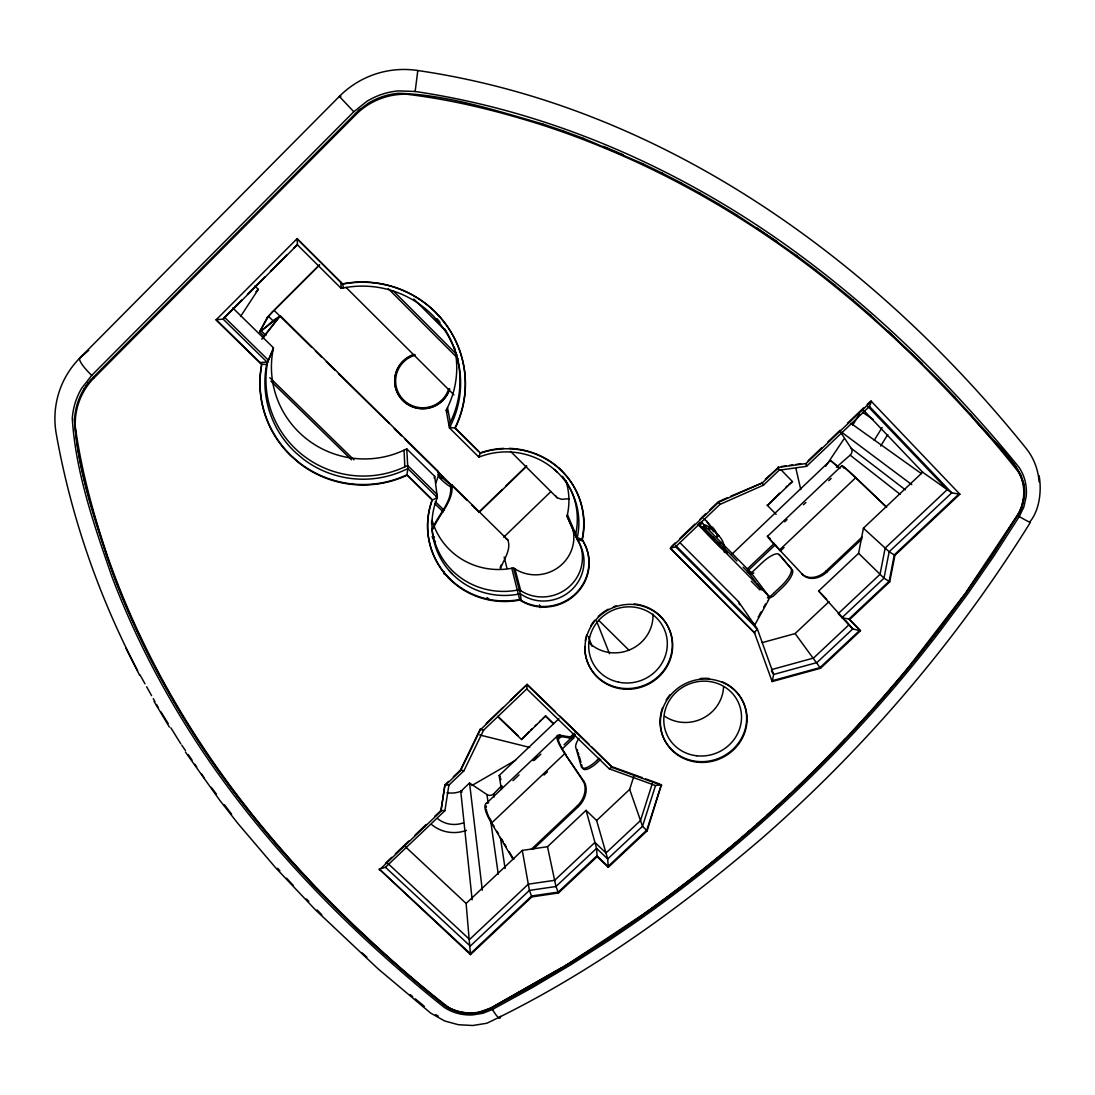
<?xml version="1.0" encoding="UTF-8"?>
<svg xmlns="http://www.w3.org/2000/svg" width="1095" height="1095" viewBox="0 0 1095 1095"><rect width="100%" height="100%" fill="white"/><g stroke="black" fill="none" stroke-linecap="round" stroke-linejoin="round"><path stroke-width="1.5" d="M470.48 954.621L466.114 903.457L522.288 850.404L547.5 846.709L586.058 810.355L596.57 848.338L597.158 856.66L558.477 892.986L531.855 896.887L470.48 954.621L379.308 869.115L385.454 867.295L444.899 810.683L448.895 785.142L463.924 770.812L483.566 730.201L526.763 688.933L527.174 684.334L555.124 711.435M74.392 418.879C77.882 472.862 96.292 525.189 113.812 576.038C138.312 640.739 171.094 702.196 210.24 759.205C257.558 827.875 313.909 890.002 375.352 946.258C398.06 966.871 421.246 986.965 445.254 1006.031C449.662 1009.043 454.644 1011.15 459.832 1012.355A44.252 41.117 -9.6 0 0 472.766 1013.45L482.43 1011.889L488.575 1009.699L530.801 986.718L569.386 963.846L607.219 939.688A1626.513 1491.089 56 0 0 938.223 630.761L965.927 593.545L992.44 555.192L1019.5 512.816L1022.196 506.615L1024.359 496.815A46.25 43.554 -41 0 0 1023.757 483.675L1020.732 474.395L1015.489 466.21L985.924 431.362L954.607 396.965M415.156 91.474L398.429 90.899A73.721 72.927 73.3 0 0 366.907 101.315L353.808 111.731L91.72 375.38L81.796 388.068A72.585 70.176 22.4 0 0 72.284 418.468C75.651 472.739 94.252 525.34 111.827 576.435C136.382 641.259 169.246 702.839 208.488 759.944C255.86 828.696 312.294 890.892 373.819 947.202C396.582 967.87 419.85 988.019 443.94 1007.126C448.553 1010.288 453.782 1012.492 459.229 1013.765A46.442 43.143 -9.6 0 0 472.794 1014.901L482.936 1013.272L492.449 1009.453L531.8 987.895L570.413 965.023L608.286 940.838A1628.183 1492.649 56 0 0 939.606 631.664L967.337 594.407L993.877 556.027L1019.24 516.566L1023.88 506.958L1026.152 496.678A48.536 45.703 -41 0 0 1025.522 482.881C1024.386 477.31 1022.182 471.945 1018.939 467.264C998.968 442.503 977.876 418.673 956.222 395.377C907.714 343.625 855.003 295.677 797.817 253.643C685.251 170.902 553.81 112.019 415.156 91.474L417.797 70.518A92.911 91.884 73.3 0 0 339.354 96.415L79.853 357.997A91.474 88.476 22.7 0 0 56.228 433.675C70.888 516.224 98.673 596.269 137.573 670.51M379.294 869.991L440.998 811.244L444.94 784.8L448.526 781.378M264.456 336.63L259.597 331.853A19.573 0.808 -45.2 0 0 261.24 330.868L273.942 319.986L280.334 315.825L261.842 339.245M273.449 347.786L273.025 350.03A92.705 91.542 10 0 0 307.599 439.725A92.705 91.542 10 0 0 404.055 450.168L406.779 448.895L407.846 468.592L404.972 469.933A97.866 96.524 8.3 0 1 303.493 459.243L295.76 452.741A97.866 96.524 8.3 0 1 266.605 364.471L273.449 347.786L232.77 307.914M436.015 496.651L436.905 494.228L407.682 465.512L404.821 466.853A97.058 95.744 8.6 0 1 303.849 455.985A97.058 95.744 8.6 0 1 267.604 362.212L268.056 359.858L224.502 317.263L241.708 300.057M860.478 630.775L852.759 628.954L818.622 591.013L858.589 553.303L863.421 528.187L922.674 472.219L951.747 492.832L959.877 494.215L894.916 555.343L889.729 581.828L849.515 619.606L860.478 630.775L820.511 668.265L772.153 681.555L773.659 674.465L757.357 628.954L738.441 601.538L679.858 542.572M432.128 520.262A69.779 68.082 -15.4 0 0 511.789 568.237L513.473 567.908L520.33 593.777L521.822 594.736A39.954 38.695 -17.9 0 0 571.905 589.589A39.954 38.695 -17.9 0 0 577.845 540.848L567.059 516.238L567.415 514.582A69.779 68.082 -15.4 0 0 565.937 480.705M562.46 476.325A73.009 71.079 -15.4 0 1 575.724 534.045L576.312 537.234L567.059 516.238M454.425 347.402A92.705 91.542 10 0 1 447.499 407.614L446.185 410.296L449.443 427.912L478.843 457.08L481.526 456.136A73.598 71.64 -15.4 0 1 554.097 469.29A73.598 71.64 -15.4 0 1 577.257 537.645L576.873 539.383L582.978 540.998L583.868 542.545A44.484 43.088 -17.9 0 1 575.409 593.764A44.484 43.088 -17.9 0 1 522.739 601.306L519.646 599.499A78.238 76.144 -15.4 0 1 431.279 502.4L431.745 501.004M341.38 287.465L341.161 288.382L343.57 287.917A97.866 96.524 8.3 0 1 433.812 316.551L440.45 324.257A97.866 96.524 8.3 0 1 450.825 425.079L449.443 427.912L455.041 427.789L478.693 451.263M670.373 548.362L675.615 546.761L719.949 504.412L763.461 485.153L779.134 470.207L806.536 466.333L869.457 406.423L871.456 401.276L806.098 463.513L778.586 467.401L762.353 482.881L718.676 502.222L670.373 548.362L754.811 633.184L671.249 549.047M526.763 688.933L609.258 768.827L655.522 785.567L661.407 784.595L647.145 830.872L608.3 867.308L607.684 858.959L596.624 820.497L629.666 789.385L633.772 776.451M652.374 783.363L640.507 820.538L605.959 852.978L594.927 842.425L554.645 880.312L528.296 884.171L469.604 939.455L387.945 863.503M655.522 785.567L642.505 826.287L607.684 858.959L596.57 848.338L555.959 886.512L529.405 890.399L470.261 946.08L385.454 867.295M661.407 784.595L646.844 830.037L608.04 866.432L596.912 855.797L558.286 892.083L531.691 895.984L470.385 953.663L379.308 869.115M480.445 452.769L478.843 457.08L478.597 456.136M431.991 500.305L437.316 497.513L434.715 476.38L406.779 448.895M521.165 600.43L520.33 593.777L518.551 594.12A73.598 71.64 -15.4 0 1 449.279 570.755A73.598 71.64 -15.4 0 1 436.357 500.128L437.316 497.513L407.846 468.592L406.943 474.806L432.238 499.621L431.32 502.879A78.334 76.239 -15.4 0 0 519.796 600.087L522.904 601.894A44.539 43.129 -17.9 0 0 575.628 594.352A44.539 43.129 -17.9 0 0 584.1 543.065L582.034 539.493A78.238 76.144 -15.4 0 0 509.134 448.361M434.085 478.077L434.715 476.38M435.824 483.018L438.684 474.888L437.795 470.973L280.334 315.825M267.604 362.212L273.025 350.03M500.347 569.085C503.33 559.969 511.639 549.745 507.806 539.903L451.811 484.784L450.469 486.207A9.964 1.382 43.2 0 1 439.341 477.557M500.169 567.443L501.414 564.719M768.403 600.279L767.047 602.825M483.566 730.201L480.144 729.27L460.475 769.99L453.303 776.82M445.008 785.594L460.557 770.757L480.253 729.995L527.174 684.334M455.041 427.789L456.437 424.846A102.67 101.246 8.3 0 0 442.407 319.808M444.652 328.897A97.058 95.744 8.6 0 1 450.305 422.355L448.936 425.175L450.757 426.982M272.162 312.28L267.276 317.495L259.597 331.853L268.549 316.236L271.683 312.787M753.976 624.656L754.619 623.479M758.192 617.046L758.835 615.883M759.478 614.719L760.122 613.556M760.436 612.981L761.08 611.818M754.263 625.861L766.541 603.701M763.639 607.191L764.283 606.028M764.94 604.864L765.432 603.988M432.634 528.365C438.055 514.91 452.796 501.195 450.469 486.207M432.99 529.09A10.512 6.05 51.9 0 1 433.25 528.57C438.876 514.609 454.302 500.347 451.811 484.784M297.512 244.664L223.147 319.151L216.208 319.672L261.801 364.224A102.67 101.246 8.3 0 0 290.914 455.383L298.292 461.871A102.67 101.246 8.3 0 0 403.973 476.147L406.943 474.806L432.292 500.1M859.465 414.156L852.608 425.298M83.617 389.437L85.903 385.987M993.001 553.522L1019.144 512.583L1021.827 506.369L1023.989 496.582A46.223 43.526 -41 0 0 1023.387 483.442C1015.174 454.89 986.759 437.494 970.266 413.978M843.848 439.095L825.685 466.306M240.544 316.496L258.324 289.381L254.861 285.959M966.543 591.889L992.097 554.932M224.502 317.263L223.147 319.151L267.057 362.103L260.049 362.513M85.725 386.165L88.202 382.839M964.599 594.585L937.95 630.487A1625.377 1490.131 56 0 1 873.755 707.931M88.024 383.017L90.707 379.842M262.389 338.341L278.924 317.249L261.24 330.868L265.948 335.481M93.883 378.131C81.208 390.847 74.419 408.955 75.309 426.845C81.482 471.014 93.28 514.28 107.638 556.465C135.232 635.552 175.268 710.08 224.379 777.861C259.98 826.999 300.235 872.66 343.515 915.146C377.022 947.517 411.569 979.026 448.539 1007.386C461.447 1014.641 477.954 1014.86 491.039 1007.92L568.907 963.518L643.792 913.928A1631.098 1494.675 56 0 0 908.973 666.622L965.379 593.257L1017.228 515.499C1025.317 502.701 1026.111 485.578 1018.637 472.328C988.99 434.277 955.921 398.908 921.976 364.662C877.027 320.096 828.682 278.869 776.725 242.679C704.783 192.542 625.834 152.232 542.395 125.09C498.17 111.074 452.865 99.727 406.751 94.252C388.109 93.718 369.412 101.041 356.258 114.291L93.883 378.131L93.212 377.241M90.529 380.006L358.407 110.609M472.15 899.83L460.762 791.384L469.55 783.007L486.946 794.546A5.201 4.928 -11 0 0 493.763 793.779L501.537 785.786M271.793 312.568L273.148 311.281M272.409 311.938L273.627 310.706M437.11 314.032L435.769 312.445A102.67 101.246 8.3 0 0 342.557 283.879L297.142 238.628L216.002 319.945L261.65 364.539A102.793 101.356 8.2 0 0 290.805 455.807L298.182 462.309A102.793 101.356 8.2 0 0 403.987 476.599L406.97 475.257M247.443 294.309L264.703 277.049M270.465 271.273L286.616 255.108M293.542 248.182L297.019 244.705M255.915 291.79L258.324 289.381M273.627 310.802L319.562 264.867M319.494 265.031L274.092 310.337L311.705 347.389M267.194 317.618L268.494 316.332L273.285 321.04M479.09 511.94L502.222 489.506M505.876 485.961L526.572 465.881M526.695 466.237L479.172 512.337L471.89 505.165M503.686 537.221L550.936 491.545M486.18 723.508L503.057 707.384M510.284 700.471L525.97 685.497M671.29 546.651L674.999 543.106M679.94 538.37L694.791 524.19M699.732 519.468L705.919 513.555M709.628 510.01L718.293 501.743L727.641 497.595M765.391 479.117L778.586 467.401M385.467 863.243L391.64 857.371M395.336 853.854L408.887 840.946M415.06 835.074L426.147 824.508M434.77 816.295L440.943 810.423L444.94 784.8L448.895 785.142M808.069 460.735L821.62 447.841M827.779 441.969L840.098 430.239M847.489 423.204L863.49 407.956M867.185 404.438L870.881 400.921L959.877 494.215M528.981 731.761L521.548 739.522L545.638 715.897L542.614 718.785M530.5 730.324L532.006 728.873M535.044 725.999L536.55 724.548M539.575 721.673L541.094 720.223M780.872 469.645L792.479 481.595L767.417 505.438L779.585 493.161M785.84 487.207L787.414 485.715M788.975 484.223L792.479 481.595M501.428 789.413L499.156 775.534L558.888 718.717M731.898 554.179L830.462 460.434L839.673 468.085M486.221 803.525L557.807 735.511M767.513 536.304L841.85 465.676M533.197 760.683L537.645 756.453M557.738 737.373L559.983 735.251L565.376 736.127M784.691 521.795L786.99 519.605M534.812 759.916L540.875 754.154M828.751 480.719L831.16 478.433M557.793 739.796L561.146 736.606L566.526 737.469M778.066 591.628L782.487 587.44A19.053 6.214 -44 0 0 792.274 569.783L780.393 555.781A18.505 5.817 -44 0 0 779.27 555.138M512.966 780.667L519.044 774.89M803.456 504.754L805.92 502.413M569.756 737.51L574.3 733.198M747.447 568.852L774.357 543.312M564.089 744.737L572.233 737.003M572.165 737.565L575.518 734.375M747.748 570.947L775.561 544.543M561.776 749.377L573.424 738.317M755.92 582.225L749.308 573.451L750.636 572.192L722.741 543.941M512.693 858.726L491.504 823.111L564.787 753.606L583.909 781.365A19.121 14.125 -56.7 0 1 578.393 806.591L533.183 849.282M885.773 506.342L855.742 477.694L779.558 549.95L802.662 574.588A19.34 14.673 -43 0 0 826.917 572.014L861.929 538.986M544.01 775.068L547.459 771.811M784.034 547.486L780.475 550.853L779.558 549.95A56.132 1.095 45.9 0 1 768.074 536.659M597.131 760.217L599.184 758.274M773.659 593.257L781.2 586.126A19.053 6.2 -44 0 0 791.001 568.483L790.877 568.332M767.486 597.596L768.882 596.269A1.478 1.41 -30.4 0 0 769.498 596.611M596.926 760.423L596.611 760.71A18.861 6.036 -46.7 0 1 581.363 766.883L575.696 747.214A18.3 5.68 -46.6 0 1 578.968 738.359M773.44 593.476L771.66 595.146A16.589 15.782 -30.4 0 0 771.222 595.57L771.113 595.68A9.458 9.02 -30.4 0 1 770.647 596.132A1.889 1.793 -30.4 0 1 769.853 596.583M600.717 759.341L597.911 761.983A18.848 6.05 -46.7 0 1 582.649 768.129L582.348 767.089M777.176 592.463L774.274 595.187A30.537 29.017 -30.5 0 0 773.398 596.05L769.046 598.404A3.121 2.97 -30.4 0 1 768.197 598.116M531.13 849.474L577.339 805.852A19.135 14.125 -56.7 0 0 582.855 780.612L564.787 753.606M802.662 574.588L801.732 573.684A19.354 14.673 -43 0 0 826.013 571.097L862.039 537.097M762.229 642.614L795.107 633.581L829.038 601.62M959.22 493.763L894.328 554.809L889.154 581.267L848.981 618.99L841.809 617.826L884.007 578.16L889.167 551.743L951.747 492.832L869.457 406.423M779.216 554.576L779.065 554.412A18.505 5.831 -44 0 0 762.366 562.529L753.278 571.111A15.795 15.084 -30.7 0 0 752.867 571.522L752.32 572.042A1.793 1.711 -30.7 0 1 751.567 572.493M753.907 573L750.8 574.232A2.97 2.833 -30.7 0 1 749.514 573.629M836.334 467.291L850.144 455.15A5.365 5.133 -40.4 0 0 851.198 448.293L840.262 431.717M88.75 350.318L79.853 357.997A20.75 4.325 43.6 0 0 91.72 375.38M358.393 110.622L368.139 103.341A71.339 70.573 73.3 0 1 398.648 93.28C447.773 94.8 495.707 110.485 542.641 123.94M609.258 768.827L612.256 766.801L642.382 777.71M591.697 949.05L565.006 965.899M594.489 947.271L607.095 939.223M515.663 760.204L471.849 785.553M562.146 967.597L491.436 1007.742L479.199 1012.136M730.748 496.227L762.353 482.881M441.613 318.837L442.476 320.082A102.793 101.356 8.2 0 1 456.519 425.243L455.123 428.186L480.376 453.248L483.251 452.303A78.334 76.239 -15.4 0 1 582.266 540.013M481.335 452.468L483.141 451.893A78.238 76.144 -15.4 0 1 503.823 448.389M772.194 669.428L813.544 658.054L849.063 624.697L838.209 613.652L880.052 574.286L885.157 548.075L947.216 489.629L867.883 406.341M771.715 680.885L820.018 667.608L859.945 630.159L848.981 618.99L849.515 619.606M781.365 466.511L786.21 465.827M789.44 465.361L792.67 464.91M795.914 464.458L800.76 463.774M569.249 498.718L561.557 499.32L557.054 497.719L510.585 451.414M475.969 1012.642L472.725 1012.93A44.224 41.09 -9.6 0 1 459.804 1011.848C453.59 1010.398 447.65 1007.66 442.708 1003.609C413.91 980.285 385.919 955.976 358.968 930.531C303.931 878.382 253.397 821.291 210.35 758.821C167.289 696.146 131.947 628.065 106.886 556.233C93.02 511.461 77.006 465.786 74.583 418.687A70.244 67.917 22.4 0 1 83.809 389.259M340.901 96.292L339.354 96.415L353.808 111.731M261.801 364.224L266.605 364.471M444.899 810.683L440.943 810.423L440.998 811.244M569.29 737.907L572.096 738.413M568.935 737.852L567.251 737.592M568.127 736.565L570.933 737.072A50.794 8.377 46.9 0 0 571.59 737.127L571.946 737.099A28.579 4.722 47 0 0 572.603 735.169L573.739 736.059M567.771 736.511L566.58 736.319M417.797 70.518C661.996 106.297 873.687 259.036 1025.741 447.896A66.425 62.579 -41.1 0 1 1039.087 481.868M463.924 770.812L460.475 769.99L460.557 770.757M479.678 734.964L529.693 747.406M718.922 535.948L713.078 529.939A20.737 19.956 -28.9 0 0 703.579 524.587L724.329 545.775M542.545 123.913L563.227 130.921M645.544 778.846L659.82 784.02M527.325 685.018L612.516 767.568L661.708 785.375M563.117 130.894L583.58 138.408M698.651 523.862L700.43 525.901A23.2 0.944 46 0 0 711.818 538.083L714.077 540.41A19.286 0.78 46 0 0 717.006 543.38L719.059 545.406A23.2 0.944 46 0 0 726.642 552.414L727.066 552.66M577.257 537.645L582.034 539.493L582.923 541.039M583.457 138.381L643.121 163.826M603.55 146.374L623.397 154.847M642.97 163.785L662.434 173.229M662.27 173.174L681.46 183.043M681.282 182.988L700.198 193.281M1019.24 516.566C1022.662 518.482 1026.056 520.453 1029.56 522.178C1039.388 510.804 1041.892 491.08 1039.114 475.668M700.006 193.226L718.621 203.93M718.429 203.862L736.743 214.948M749.035 573.219L748.939 573.164A8.308 2.587 -44.3 0 0 748.391 572.986M506.164 538.891L507.806 539.903M736.538 214.88L777.149 241.625M577.9 539.876A39.625 38.393 -17.9 0 1 569.263 586.674A39.625 38.393 -17.9 0 1 520.741 590.698L517.497 590.082A73.009 71.079 -15.4 0 1 432.032 529.118M513.473 567.908L514.883 568.825A37.887 36.792 -18 0 0 557.547 567.935A37.887 36.792 -18 0 0 572.836 528.789M706.645 521.234L718.963 535.934M460.762 791.384L461.953 792.164M491.504 823.111L494.078 826.328M862.463 412.24L873.194 419.453M756.932 227.979L796.722 255.628M577.339 805.852L578.393 806.604M850.938 423.354L921.415 473.642M582.868 780.598L583.909 781.365M841.658 432.196L911.793 484.633M796.476 255.518L815.885 270.027M851.198 448.293L905.346 489.821M722.905 549.279L721.523 548.116A18.588 0.767 46 0 1 719.305 546.063L708.588 535.222A18.588 0.767 46 0 1 705.358 531.773L699.609 525.08M850.144 455.15L900.158 494.338M815.624 269.917L834.636 284.823M1029.971 522.123L1030.34 522.438C956.893 640.548 865.844 747.611 761.052 839.044C677.271 910.52 586.455 975.837 486.864 1023.236L472.78 1025.509L458.381 1024.715L444.693 1020.992L430.718 1013.135L378.062 968.815L315.442 909.849L275.68 867.815L237.848 823.413L219.753 800.281L185.466 752.087M834.376 284.714L852.991 299.975M839.81 468.441L830.462 460.434M410.187 994.575L412.747 996.696M415.306 998.832L424.285 1006.291M554.275 469.44L557.163 472.054M852.718 299.852L870.949 315.469M770.291 538.808L769.593 538.165M806.098 463.513L806.536 466.333M717.28 537.056L716.582 536.399M361.829 952.664L366.893 957.167M870.662 315.333L922.483 363.718M487.056 597.583L490.067 600.293M559.148 468.318L560.024 469.125M559.353 468.756L562.118 471.384M894.916 555.343L889.167 551.743L863.421 528.187M405.383 846.722L466.114 903.457M888.223 331.128L938.894 380.321M720.045 544.256L719.347 543.585M560.202 469.29L561.913 470.946M886.649 507.3L855.742 477.694M499.156 775.534L500.333 776.656M597.158 856.66L608.3 867.308M586.058 810.355L596.624 820.497M718.963 543.229L718.197 542.477M497.828 716.253L517.894 735.553M497.924 716.814L521.548 739.522M545.638 715.897L553.345 723.357M545.775 716.459L553.495 723.918M559.983 716.144L589.165 744.422M591.587 746.776L612.516 767.568M889.729 581.828L884.007 578.16L858.589 553.303M269.835 377.693L353.986 459.845M270.985 381.265L351.44 459.777M450.168 579.063L447.526 576.353M450.237 579.625L447.595 576.928M434.647 503.522L443.16 511.858M435.29 501.592L444.31 510.434M598.691 620.317L628.065 649.294A17.506 16.753 -20.1 0 1 629.077 650.375M315.346 350.975L321.424 356.956M326.269 361.733L334.769 370.096M338.41 373.682L389.382 423.573M394.227 428.665L401.509 435.837M405.15 439.423L467.045 500.388M446.185 410.296L447.923 412.035M346.02 287.396L453.946 394.884M297.046 238.806L342.502 284.111A102.793 101.356 8.2 0 1 435.824 312.718M413.842 299.003L446.308 331.593M393.201 290.805L456.902 354.643M388.219 288.642L457.984 358.53M826.013 571.097L826.93 572.014M675.683 545.502L754.414 624.684L755.523 627.805M675.615 546.761L757.357 628.954L754.387 632.568L772.153 681.555M724.52 548.362L736.935 560.927M743.135 567.196L749.308 573.451M698.117 524.697L768.882 596.269A12.497 4.093 -44.3 0 1 768.375 600.293M751.266 581.199L759.93 589.945M714.583 538.877L713.899 538.192M818.622 591.013L826.725 599.266M767.075 505.069L776.109 514.335M356.19 114.222L355.505 113.497M436.193 312.883L437.959 314.922M452.071 573.766L449.443 570.933M713.447 537.713L712.749 537.002M293.474 885.609L286.575 878.231M306.463 898.995L308.817 901.431M317.098 909.945L321.82 914.818M938.566 380.143L954.936 397.143M863.065 409.708L922.674 472.219M437.48 314.21L438.794 315.825M438.315 315.1L439.629 316.742M702.771 526.599L725.054 549.047L723.412 546.556M710.162 527.407L710.956 528.324M439.15 316.017L440.45 317.673M705.727 529.528L704.893 528.584M277.665 868.294L279.896 870.771M439.985 316.948L441.271 318.631M845.723 620.851L852.759 628.954L816.952 662.571L773.659 674.465L771.359 671.016M559.983 735.251L561.146 736.606M790.782 568.223L779.27 554.645M440.792 317.878L442.079 319.589M437.959 474.696L441.737 478.761L443.078 477.324L437.781 471.22M718.676 502.222L719.949 504.412M706.672 521.343L713.078 529.939M750.636 572.192L768.882 596.269M211.321 787.373L216.386 794.08M224.502 804.811L231.606 814.215M795.107 633.581L820.511 668.265M757.042 583.717L761.614 589.794M723.165 544.119L724.301 545.707M711.025 528.42L711.818 529.487M703.537 524.519L702.798 523.506M700.69 524.081L699.842 522.89M708.506 526.928L709.697 528.543M724.438 548.841L726.532 551.675A18.245 0.739 46 0 1 727.053 552.66M724.315 551.839L724.726 552.414A9.431 9.047 -31 0 1 724.356 552.044M701.334 521.507L702.552 523.164M699.992 525.6L700.02 525.641A9.458 9.116 -31.1 0 1 697.953 524.861M700.732 523.164L701.306 523.971M698.815 523.971L699.39 524.779M181.702 745.12L185.466 750.581M188.285 754.688L192.049 760.163M194.883 764.269L196.758 767.006M201.466 773.85L204.286 777.956M555.932 496.049L557.054 497.719M160.897 711.832L168.124 723.439M170.834 727.792L180.757 743.751M154.094 701.471L169.383 727.08M497.048 831.324L498.553 833.842M501.565 838.907L503.07 841.439M504.59 843.985L506.109 846.544M509.161 851.677L513.788 859.438M761.915 482.43L763.461 485.153M140.05 674.944L145.005 683.827M146.648 686.784L151.603 695.654M153.245 698.61L154.901 701.566M156.544 704.523L158.2 707.479M125.952 648.404L139.599 675.232M567.415 514.582L575.724 534.045M596.529 620.961L609.477 653.674M588.385 636.482L591.957 646.132M738.441 601.538L739.604 604.755M647.145 830.872L642.505 826.287L629.666 789.385M778.121 466.963L779.134 470.207M539.52 604.878L540.328 607.588M577.27 749.528L577.585 750.636M578.119 752.457L578.817 754.879M579.282 756.508L579.761 758.137M579.994 758.958L580.952 762.257M581.678 764.762L581.979 765.816M514.883 568.825L520.741 590.698M511.789 568.237L519.796 600.087M342.557 283.879L343.57 287.917M504.165 557.054L507.026 568.469M795.983 468.728L800.787 489.602M558.477 892.986L555.959 886.512L547.5 846.709M447.499 407.614L450.305 422.355M531.855 896.887L529.405 890.399L522.288 850.404M500.593 778.175L500.839 779.708M501.866 785.868L502.112 787.428M493.763 793.779L494.256 796.996M500.388 837.401L505.11 868.554M480.144 729.27L480.253 729.995M486.946 794.546L488.096 802.594M490.464 819.252L498.266 874.275M469.55 783.007L482.306 890.235M443.995 571.658L444.324 574.396M340.805 282.14L341.161 288.382L297.416 244.815L297.142 238.628M404.055 450.168L404.821 466.853M882.118 427.474A1230.137 1147.847 56.6 0 1 874.221 440.286M463.513 822.824A25.787 24.405 -9.1 0 1 437.535 818.581M461.939 790.823A24.679 23.433 -9 0 1 447.034 792.725M887.744 434.564A1240.621 1157.524 56.6 0 1 880.64 446.021M466.456 830.366A34.383 32.535 -9.1 0 1 431.841 824.727M634.183 603.961A44.033 42.157 -21.3 0 1 672.152 648.829A44.033 42.157 -21.3 0 1 626.094 688.55A44.033 42.157 -21.3 0 1 584.771 646.584M585.305 640.753A44.033 42.157 -21.3 0 1 586.646 635.059M590.711 625.916A44.033 42.157 -21.3 0 1 594.653 620.29M598.267 616.417A44.033 42.157 -21.3 0 1 608.177 609.217M613.474 606.794A44.033 42.157 -21.3 0 1 616.266 605.836M721.892 681.637A43.622 41.323 -23 0 1 743.108 734.964A43.622 41.323 -23 0 1 687.66 759.382A43.622 41.323 -23 0 1 662.502 707.794M666.13 700.157A43.622 41.323 -23 0 1 670.072 694.627M700.266 678.558A43.622 41.323 -23 0 1 709.245 678.489M869.225 712.996A1625.377 1490.131 56 0 1 849.734 734.211M845.08 739.139A1625.377 1490.131 56 0 1 795.038 789.303M790.152 793.943A1625.377 1490.131 56 0 1 766.664 815.57M762.914 818.937A1625.377 1490.131 56 0 1 756.645 824.508M750.335 830.037A1625.377 1490.131 56 0 1 747.817 832.227M744.011 835.512A1625.377 1490.131 56 0 1 741.466 837.702M736.36 842.055A1625.377 1490.131 56 0 1 733.814 844.218M729.968 847.448A1625.377 1490.131 56 0 1 609.847 937.347M262.458 329.581A17.616 0.725 -45.2 0 1 260.966 330.485M434.4 537.371A10.512 6.05 51.9 0 1 433.921 536.454M451.865 484.893A9.964 1.355 43.2 0 1 441.326 476.585M435.44 541.71A10.498 6.05 51.8 0 1 432.128 536.591M448.731 388.793A27.156 26.855 -4.3 0 1 403.48 399.839A27.156 26.855 -4.3 0 1 415.032 355.191M449.566 388.917A28.059 27.731 -4.3 0 1 403.822 401.263A28.059 27.731 -4.3 0 1 412.144 355.122M449.621 389.19A28.087 27.758 -4.3 0 1 402.837 400.619A28.087 27.758 -4.3 0 1 414.786 354.451M565.745 754.318A53.463 9.047 47.4 0 1 561.051 736.497M492.175 823.207A53.203 11.73 48 0 1 486.262 809.191M486.18 807.439A53.203 11.73 48 0 1 486.467 806.057M574.013 736.333A34.862 5.749 47 0 1 572.028 738.345M491.422 823.043A55.078 12.141 48 0 1 488.671 802.772M564.705 753.552A55.339 9.362 47.4 0 1 559.874 735.128M751.225 572.507A1.41 1.341 -30.7 0 1 750.705 572.137A11.908 3.723 -44.3 0 0 747.283 572.179M843.711 468.044A54.49 1.834 45.4 0 1 843.602 467.907M843.082 466.922A54.49 1.834 45.4 0 1 856.536 478.583M780.406 550.771A54.216 1.054 45.9 0 1 769.73 538.316M842.411 466.757A56.42 1.903 45.4 0 1 855.66 477.625M711.011 528.42A18.492 17.78 -29.5 0 1 713.611 531.787M720.962 542.176A18.848 18.122 -29.4 0 1 721.208 542.75M708.807 528.885A18.889 18.191 -28.5 0 1 709.834 529.624M726.532 551.675A7.542 7.227 -31 0 1 724.671 548.239L724 545.242A20.942 20.134 -24.6 0 0 718.826 535.797M703.606 518.838A20.353 19.601 -29.5 0 1 706.699 521.398M712.366 527.133A20.34 19.559 -29.5 0 1 717.252 535.77M700.54 523.821A7.597 7.309 -31 0 1 699.116 523.314M705.81 529.104A16.302 0.849 44.5 0 1 703.305 526.421M500.47 1016.365A19.628 3.326 64.2 0 1 492.449 1009.453M358.64 110.513A69.683 68.917 73.3 0 1 360.625 108.788M652.962 614.117A37.517 36.039 -21.4 0 1 630.364 649.554A37.517 36.039 -21.4 0 1 588.795 642.478M723.549 686.716A37.189 35.368 -23.2 0 1 702.853 718.279A37.189 35.368 -23.2 0 1 664.939 716.404M431.649 524.341A73.009 71.079 -15.4 0 1 431.581 521.165M436.96 318.618A97.058 95.744 8.6 0 1 439.998 322.341M438.233 1016.078A63.565 59.103 -9.6 0 1 435.523 1014.586M618.251 688.276A44.087 42.199 -21.3 0 0 670.961 633.868A44.087 42.199 -21.3 0 0 597.268 618.251A44.087 42.199 -21.3 0 0 618.251 688.276M697.214 762.175A43.677 41.364 -23 0 0 744.08 703.989A43.677 41.364 -23 0 0 669.88 695.941A43.677 41.364 -23 0 0 697.214 762.175M618.538 682.144A39.529 37.86 -21.3 0 0 665.787 633.307A39.529 37.86 -21.3 0 0 599.69 619.318A39.529 37.86 -21.3 0 0 618.538 682.144M696.844 755.796A39.174 37.12 -23 0 0 738.838 703.579A39.174 37.12 -23 0 0 672.275 696.393A39.174 37.12 -23 0 0 696.844 755.796"/></g></svg>
